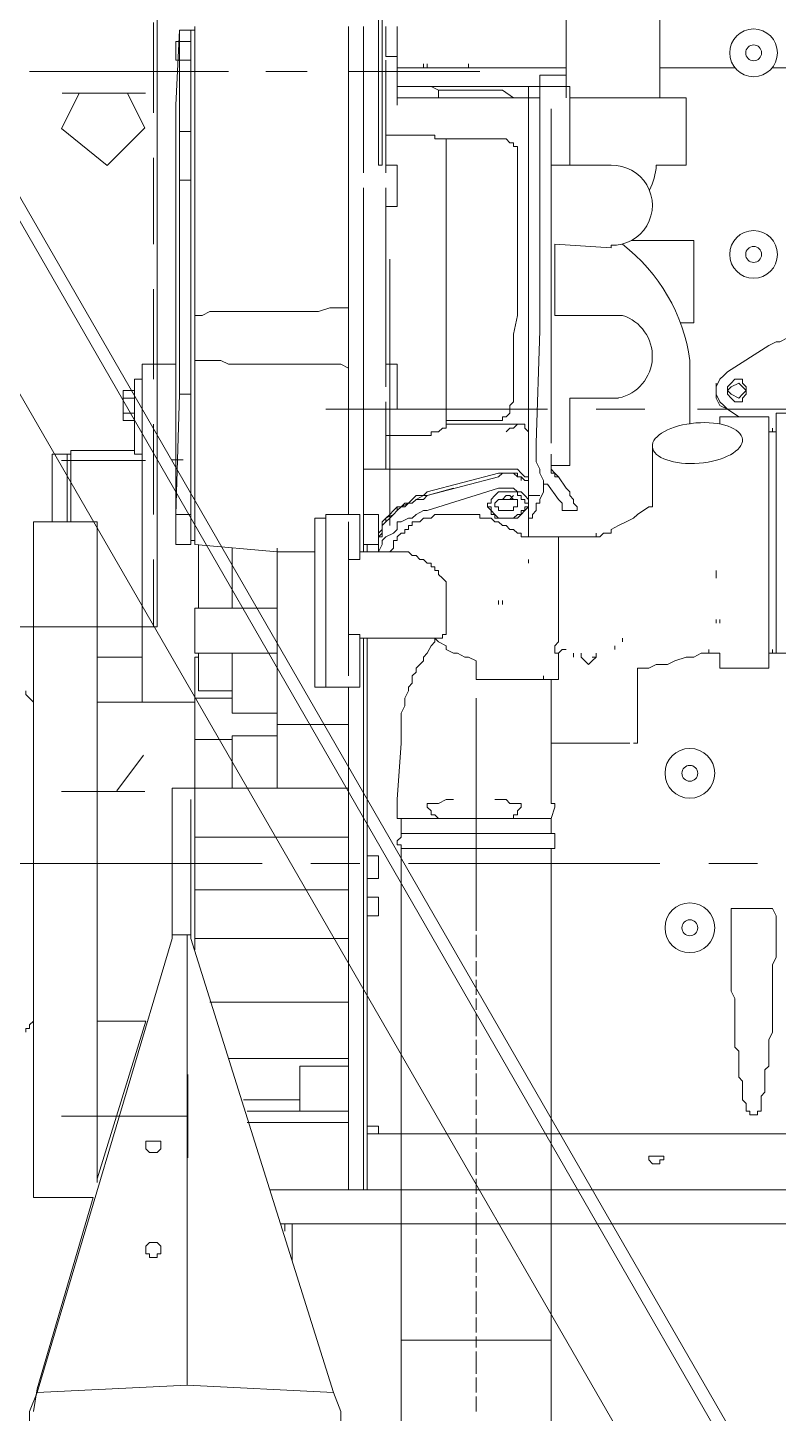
# Model space of a CAD drawing. Header units: metres. Extents: x 397906.3 to 397920.3, y 480840.8 to 480854.5.
# Drawn here: x 397907.496 to 397908.013, y 480841.94 to 480842.894 of the extents above; entities that cross this region are included whole.
import ezdxf

# ---------------------------------------------------------------- set-up
doc = ezdxf.new("R2010")
doc.units = ezdxf.units.M
doc.header["$MEASUREMENT"] = 0
for name, color, linetype, lineweight in [('02-ENGINE', 213, 'Continuous', 0), ('10-SKID-L', 213, 'Continuous', 0), ('at_Entity', 7, 'Continuous', 0), ('at_Rect', 7, 'Continuous', 0)]:
    doc.layers.add(name, color=color, linetype=linetype, lineweight=lineweight)

# ---------------------------------------------------------------- blocks, each defined once
blk = doc.blocks.new('WIP-Pump-S')
at = {"layer": '02-ENGINE'}
for p, q in [((6.1208, 1.7851), (6.1208, 1.7943)), ((6.0781, 1.6082), (6.1329, 1.6082)), ((6.1208, 1.5411), (6.0811, 1.5411)), ((6.1208, 1.5137), (6.1208, 1.5411))]:
    blk.add_line(p, q, dxfattribs=at)
blk.add_lwpolyline([(6.0476, 1.7851), (6.0476, 1.9112, -0.226748), (6.0836, 1.9865), (6.2157, 2.0931, -1), (6.2636, 2.0338), (6.1314, 1.9272, 0.226748), (6.1238, 1.9112), (6.1238, 1.7851)], format="xyb", dxfattribs=at)
for points in [[(6.0262, 1.7851), (6.1208, 1.7851), (6.1208, 1.7302), (6.0872, 1.7302)], [(6.0262, 1.7851), (6.0262, 1.7302)], [(6.0262, 1.7302), (6.0506, 1.7302)], [(6.0872, 1.7302), (6.136, 1.7302), (6.136, 1.5137)], [(6.0201, 1.6692), (6.0201, 1.6021), (6.0201, 1.6692), (6.0201, 1.6692)], [(6.0201, 1.6692), (6.0704, 1.6692)], [(6.0872, 1.6631), (6.1329, 1.6662)], [(6.1329, 1.6662), (6.1329, 1.6082)], [(6.0872, 1.6631), (6.0872, 1.6652)], [(6.0201, 1.6021), (6.0308, 1.6021)], [(6.0232, 1.5716), (6.0232, 1.5198)], [(6.1208, 1.4893), (6.1208, 1.4862), (6.1208, 1.5411)], [(6.1208, 1.5045), (6.1208, 1.5228), (6.1208, 1.5045), (6.1208, 1.5045)], [(6.1208, 1.4893), (6.1208, 1.5137)], [(6.0537, 1.4527), (6.0537, 1.5015)], [(6.1208, 1.4862), (6.136, 1.4862), (6.136, 1.4832), (6.1329, 1.4802), (6.1329, 1.4771), (6.1299, 1.4771), (6.1238, 1.468), (6.1208, 1.4649), (6.1208, 1.4619), (6.1177, 1.4588), (6.1177, 1.4558), (6.1147, 1.4527), (6.1147, 1.4497)], [(6.505, 0.9068), (6.505, 1.4405), (6.505, 1.2941)], [(6.505, 1.4405), (6.5568, 1.4405)], [(6.5568, 0.8916), (6.5568, 1.4405)], [(6.5568, 1.2941), (6.5599, 1.2972), (6.5629, 1.3002), (6.5629, 1.3033)], [(6.5629, 1.0258), (6.5629, 1.0288), (6.5599, 1.0288), (6.5599, 1.0319), (6.5568, 1.0349)], [(6.5081, 0.8916), (6.5568, 0.8916)]]:
    blk.add_lwpolyline(points, dxfattribs=at)
for centre, radius in [((5.9714, 1.8216), 0.0194), ((5.9714, 1.8216), 0.00645), ((5.9714, 1.6578), 0.0194), ((5.9714, 1.6578), 0.00645), ((6.0232, 1.2362), 0.0202), ((6.0232, 1.2362), 0.00645), ((6.0232, 1.1107), 0.0202), ((6.0232, 1.1107), 0.00645)]:
    blk.add_circle(centre, radius, dxfattribs=at)
for centre, radius, start, end in [((6.0981, 1.7324), 0.0476, 182.5873, 207.9395), ((6.0862, 1.6977), 0.0325, 88.2337, 271.7663), ((6.1659, 1.5519), 0.1441, 127.573, 172.1442), ((6.0884, 1.5751), 0.0347, 107.324, 257.8811)]:
    blk.add_arc(centre, radius, start, end, dxfattribs=at)
blk.add_ellipse((6.0171, 1.5045), major_axis=(-0.0366, 0.003), ratio=0.447214, dxfattribs=at)
at = {"layer": '10-SKID-L'}
for points in [[(5.8615, 0.4799), (7.2491, 2.886)], [(5.8737, 0.4799), (7.2491, 2.8677)], [(5.953, 0.4799), (7.2491, 2.7244)]]:
    blk.add_lwpolyline(points, dxfattribs=at)
at = {"layer": 'at_Entity'}
for p, q in [((6.4658, 1.7888), (6.5334, 1.7888)), ((6.4806, 1.7892), (6.4662, 1.7607)), ((6.534, 1.76), (6.5193, 1.7892)), ((6.4662, 1.7607), (6.4969, 1.73)), ((6.4969, 1.73), (6.534, 1.76)), ((6.1329, 1.6082), (6.1329, 1.6662)), ((6.4442, 1.4908), (6.4351, 1.4908)), ((6.4658, 1.4904), (6.534, 1.4904)), ((6.489, 1.2221), (6.4673, 1.2509)), ((6.4662, 1.2213), (6.534, 1.2213)), ((6.4313, 0.9237), (6.4313, 0.9916)), ((6.4313, 0.9575), (6.534, 0.9575))]:
    blk.add_line(p, q, dxfattribs=at)
for points in [[(6.569, 1.9376), (6.569, 1.9864), (6.7764, 1.9864), (6.7764, 1.9376), (6.4562, 1.9376), (6.4562, 1.3551), (6.7764, 1.3551), (6.7764, 1.9376)], [(6.261, 1.8431), (6.261, 1.8187)], [(6.2702, 1.8187), (6.2702, 1.8431)], [(6.2885, 1.8187), (6.2885, 1.8431)], [(6.2885, 1.8431), (6.2885, 1.8187)], [(6.3007, 1.8431), (6.3007, 1.8309)], [(6.4257, 1.8431), (6.4257, 1.837)], [(6.4257, 1.84), (6.4288, 1.84)], [(6.4257, 1.4222), (6.4257, 1.837)], [(6.4379, 1.84), (6.4288, 1.84), (6.4288, 1.4222)], [(6.441, 1.718), (6.441, 1.779), (6.4379, 1.84), (6.4379, 1.5442), (6.441, 1.4466), (6.441, 1.4222), (6.441, 1.718), (6.441, 1.718)], [(6.4593, 1.8461), (6.4593, 1.7729)], [(6.3007, 1.7607), (6.3007, 1.8309)], [(6.4379, 1.8309), (6.4288, 1.8309)], [(6.4379, 1.8339), (6.4379, 1.8156), (6.441, 1.8156), (6.441, 1.8309), (6.4379, 1.8309), (6.4379, 1.8339), (6.4379, 1.8339)], [(6.4379, 1.8248), (6.4379, 1.8095), (6.4379, 1.8248), (6.4379, 1.8248)], [(6.2031, 1.8095), (6.2031, 1.8126)], [(6.2366, 1.8095), (6.2366, 1.8126)], [(6.2366, 1.8095), (6.2366, 1.8126)], [(6.2397, 1.8095), (6.2397, 1.8126)], [(6.261, 1.8187), (6.261, 1.779)], [(6.2702, 1.8187), (6.261, 1.8187)], [(6.2702, 1.7241), (6.2702, 1.8156)], [(6.2885, 1.8187), (6.2885, 1.8156)], [(6.2885, 1.8156), (6.2885, 1.8187)], [(6.2885, 1.7241), (6.2885, 1.8156)], [(6.2885, 1.8156), (6.2885, 1.7241)], [(6.4379, 1.8156), (6.4288, 1.8156)], [(6.4379, 1.8126), (6.4379, 1.7943), (6.4379, 1.8126), (6.4379, 1.8126)], [(5.7548, 1.8095), (5.9561, 1.8095), (5.7548, 1.8095), (5.7548, 1.8095)], [(5.9561, 1.8095), (5.7548, 1.8095)], [(6.0476, 1.8095), (5.9866, 1.8095)], [(6.0476, 1.8095), (5.9866, 1.8095)], [(6.0476, 1.8095), (5.9866, 1.8095)], [(6.261, 1.8095), (6.1238, 1.8095)], [(6.1878, 1.8095), (6.1238, 1.8095)], [(6.261, 1.8095), (6.1238, 1.8095)], [(6.1451, 1.8034), (6.1238, 1.8034)], [(6.1451, 1.596), (6.1451, 1.8034)], [(6.1878, 1.8095), (6.261, 1.8095)], [(6.1939, 1.8065), (6.3007, 1.8065)], [(6.3342, 1.8065), (6.3678, 1.8065)], [(6.3983, 1.8065), (6.5599, 1.8065)], [(6.1451, 1.7943), (6.1208, 1.7943)], [(6.1543, 1.7943), (6.1451, 1.7943)], [(6.1543, 1.7882), (6.1543, 1.7943)], [(6.1543, 1.7943), (6.261, 1.7943)], [(6.1817, 1.7912), (6.1756, 1.7912), (6.1665, 1.7851)], [(6.2275, 1.7912), (6.1817, 1.7912)], [(6.2275, 1.7912), (6.2275, 1.7851), (6.2244, 1.7851)], [(6.2366, 1.7943), (6.2336, 1.7943), (6.2275, 1.7912)], [(6.261, 1.7943), (6.2366, 1.7943)], [(6.1543, 1.7851), (6.1451, 1.7851)], [(6.1543, 1.7851), (6.1543, 1.7882)], [(6.1543, 1.7516), (6.1543, 1.7851)], [(6.1543, 1.7851), (6.261, 1.7851)], [(6.136, 1.5137), (6.136, 1.5045), (6.136, 1.776), (6.136, 1.7302)], [(6.441, 1.776), (6.441, 1.7607), (6.441, 1.776), (6.441, 1.776)], [(6.136, 1.7546), (6.136, 1.7577)], [(6.136, 1.7546), (6.136, 1.7577)], [(6.3007, 1.7607), (6.3007, 1.7272)], [(6.4379, 1.7577), (6.4288, 1.7577)], [(6.1543, 1.7241), (6.1543, 1.7516)], [(6.1634, 1.6174), (6.1634, 1.7455), (6.1665, 1.7455), (6.1665, 1.7485), (6.1695, 1.7485), (6.1726, 1.7516)], [(6.1726, 1.7516), (6.2305, 1.7516), (6.2305, 1.7546), (6.2702, 1.7546)], [(6.2214, 1.6174), (6.2214, 1.7516)], [(6.4379, 1.7546), (6.4379, 1.7363), (6.4379, 1.7546), (6.4379, 1.7546)], [(6.4593, 1.7363), (6.4593, 1.6662)], [(6.136, 1.7302), (6.136, 1.7333)], [(6.1543, 1.532), (6.1543, 1.7241)], [(6.261, 1.7302), (6.261, 1.6967)], [(6.2702, 1.7302), (6.261, 1.7302)], [(6.3007, 1.535), (6.3007, 1.7272)], [(6.2702, 1.5503), (6.2702, 1.7119)], [(6.2885, 1.5503), (6.2885, 1.7119)], [(6.2885, 1.7119), (6.2885, 1.5503)], [(6.4379, 1.718), (6.4288, 1.718)], [(6.4379, 1.7211), (6.4379, 1.7028), (6.4379, 1.7211), (6.4379, 1.7211)], [(6.441, 1.7211), (6.441, 1.7028), (6.441, 1.7211), (6.441, 1.7211)], [(6.2702, 1.6967), (6.261, 1.6967)], [(6.2671, 1.4375), (6.2671, 1.654)], [(6.4593, 1.6296), (6.4593, 1.5564)], [(6.1817, 1.5228), (6.1756, 1.5228), (6.1756, 1.5259), (6.1726, 1.5259), (6.1695, 1.5289), (6.1695, 1.535), (6.1665, 1.5381), (6.1665, 1.593), (6.1634, 1.6082), (6.1634, 1.6174)], [(6.2214, 1.6174), (6.2214, 1.5838)], [(6.3007, 1.6143), (6.3159, 1.6143), (6.3251, 1.6113), (6.4135, 1.6113), (6.4196, 1.6082), (6.4257, 1.6082)], [(5.9835, 1.5259), (5.9927, 1.532), (5.9957, 1.535), (5.9988, 1.5381), (6.0018, 1.5442), (6.0018, 1.5503), (5.9988, 1.5564), (5.9957, 1.5594), (5.9927, 1.5625), (5.9591, 1.5838), (5.953, 1.5869), (5.95, 1.5869), (5.9439, 1.5899), (5.9317, 1.5899), (5.9256, 1.5869), (5.9225, 1.5869), (5.9164, 1.5838), (5.8829, 1.5625)], [(5.9591, 1.5838), (5.953, 1.5869), (5.95, 1.5869), (5.9439, 1.5899), (5.9317, 1.5899), (5.9256, 1.5869), (5.9225, 1.5869), (5.9164, 1.5838)], [(6.1482, 1.4954), (6.1482, 1.5045), (6.1451, 1.596)], [(6.441, 1.5899), (6.441, 1.5716), (6.441, 1.5899), (6.441, 1.5899)], [(5.9927, 1.5625), (5.9591, 1.5838)], [(6.2214, 1.5198), (6.2214, 1.5838)], [(6.261, 1.5686), (6.261, 1.532)], [(6.2702, 1.5686), (6.261, 1.5686)], [(6.3007, 1.5655), (6.3068, 1.5686), (6.3983, 1.5686), (6.4044, 1.5716), (6.4257, 1.5716)], [(6.441, 1.5686), (6.4684, 1.5686)], [(6.4684, 1.2941), (6.4684, 1.5686)], [(5.9835, 1.5564), (5.9805, 1.5564), (5.9805, 1.5533), (5.9774, 1.5503), (5.9774, 1.5442), (5.9805, 1.5411), (5.9805, 1.5381), (5.9866, 1.5381), (5.9896, 1.5411), (5.9927, 1.5442), (5.9927, 1.5503), (5.9896, 1.5533), (5.9866, 1.5564), (5.9835, 1.5564), (5.9835, 1.5564)], [(6.0018, 1.5472), (6.0018, 1.5503), (5.9988, 1.5564), (5.9957, 1.5594), (5.9927, 1.5625)], [(6.0232, 1.5533), (6.0232, 1.5564)], [(6.4379, 1.5594), (6.4379, 1.5411), (6.4379, 1.5594), (6.4379, 1.5594)], [(6.4684, 1.5564), (6.4745, 1.5564)], [(6.4745, 1.535), (6.4745, 1.5564)], [(5.9835, 1.5533), (5.9805, 1.5503), (5.9774, 1.5472), (5.9805, 1.5442), (5.9835, 1.5411), (5.9896, 1.5442), (5.9927, 1.5472), (5.9896, 1.5503), (5.9835, 1.5533), (5.9835, 1.5533)], [(5.9774, 1.5472), (5.9805, 1.5442), (5.9835, 1.5411), (5.9896, 1.5442), (5.9927, 1.5472)], [(5.9774, 1.5472), (5.9774, 1.5442), (5.9805, 1.5411), (5.9805, 1.5381), (5.9866, 1.5381), (5.9896, 1.5411), (5.9927, 1.5442), (5.9927, 1.5472)], [(5.9835, 1.5259), (5.9927, 1.532), (5.9988, 1.535), (6.0018, 1.5411), (6.0018, 1.5533)], [(6.0018, 1.5472), (6.0018, 1.5533)], [(6.0018, 1.5472), (6.0018, 1.5503)], [(6.0018, 1.5472), (6.0018, 1.5503)], [(6.2885, 1.5503), (6.2885, 1.5381)], [(6.2885, 1.5381), (6.2885, 1.5503)], [(6.4379, 1.5442), (6.4288, 1.5442)], [(6.4745, 1.5472), (6.4837, 1.5472), (6.4837, 1.5289)], [(6.0171, 1.532), (5.8158, 1.532)], [(6.0994, 1.532), (6.0598, 1.532)], [(6.319, 1.532), (6.139, 1.532)], [(6.1543, 1.5198), (6.1543, 1.532)], [(6.2885, 1.5381), (6.2885, 1.4832), (6.1726, 1.4832)], [(6.2702, 1.532), (6.261, 1.532)], [(6.2885, 1.4832), (6.2702, 1.4832), (6.2702, 1.5381)], [(6.2885, 1.5381), (6.2885, 1.4497)], [(6.3007, 1.535), (6.3007, 1.471)], [(6.4684, 1.4954), (6.4745, 1.4954), (6.4745, 1.535)], [(6.4745, 1.5411), (6.4837, 1.5411)], [(5.953, 1.5289), (5.9408, 1.5289)], [(5.953, 1.5137), (5.953, 1.5289), (5.953, 1.3887)], [(5.9591, 1.5259), (5.9591, 1.3216)], [(5.9591, 1.5259), (5.9957, 1.5259)], [(5.9957, 1.5259), (5.9988, 1.5259), (5.9988, 1.5228)], [(5.9988, 1.5228), (5.9988, 1.5198)], [(6.2214, 1.5228), (6.1817, 1.5228)], [(6.4745, 1.5228), (6.4837, 1.5228), (6.4837, 1.5289), (6.4745, 1.5289)], [(5.9561, 1.5137), (5.953, 1.5137)], [(5.9561, 1.5137), (5.9561, 1.5167)], [(5.9591, 1.5137), (5.9561, 1.5137)], [(6.1543, 1.468), (6.1543, 1.5198)], [(6.1543, 1.4893), (6.1543, 1.5198)], [(6.1726, 1.5137), (6.1695, 1.5167), (6.1665, 1.5167), (6.1634, 1.5198), (6.1573, 1.5198), (6.1573, 1.5167), (6.1543, 1.5137), (6.1543, 1.5015)], [(6.2214, 1.5198), (6.1604, 1.5198)], [(6.2275, 1.5137), (6.2244, 1.5167), (6.2214, 1.5167), (6.2214, 1.5198)], [(6.2702, 1.5106), (6.2336, 1.5106), (6.2336, 1.5137), (6.2275, 1.5137)], [(6.4593, 1.5198), (6.4593, 1.4466)], [(6.1543, 1.4832), (6.1543, 1.5015)], [(6.4745, 1.4984), (6.5263, 1.4984)], [(6.5263, 1.4649), (6.5263, 1.4984)], [(6.139, 1.471), (6.1299, 1.4588), (6.1269, 1.4558), (6.1269, 1.4497), (6.1147, 1.4497), (6.1147, 1.4527), (6.1177, 1.4558), (6.1177, 1.4588), (6.1208, 1.4619), (6.1208, 1.4649), (6.1238, 1.468), (6.1299, 1.4771), (6.1329, 1.4802), (6.136, 1.4802), (6.136, 1.4954)], [(6.136, 1.4954), (6.136, 1.4893)], [(6.136, 1.4862), (6.136, 1.4893)], [(6.139, 1.471), (6.1421, 1.471), (6.1421, 1.4741), (6.1451, 1.4802), (6.1451, 1.4832), (6.1482, 1.4893), (6.1482, 1.4954)], [(6.1451, 1.4832), (6.1482, 1.4893)], [(6.1543, 1.4893), (6.1543, 1.4923)], [(6.2885, 1.4832), (6.2885, 1.4862)], [(6.5263, 1.4954), (6.5294, 1.4954)], [(6.5294, 1.4954), (6.5294, 1.4923)], [(6.5416, 1.4954), (6.5294, 1.4954)], [(6.5294, 1.4832), (6.5294, 1.4923)], [(6.5416, 1.4954), (6.5416, 1.4405)], [(6.1543, 1.468), (6.1543, 1.4832)], [(6.1726, 1.4832), (6.1634, 1.4832), (6.1604, 1.4802), (6.1573, 1.4771), (6.1543, 1.4771), (6.1543, 1.471)], [(6.2366, 1.4619), (6.1787, 1.4771), (6.1756, 1.4802), (6.1665, 1.4802), (6.1634, 1.4771), (6.1604, 1.4771), (6.1573, 1.4741), (6.1543, 1.4741), (6.1543, 1.468)], [(6.2763, 1.4222), (6.2763, 1.4314), (6.2732, 1.4344), (6.2732, 1.4405), (6.2702, 1.4436), (6.2671, 1.4466), (6.2641, 1.4497), (6.261, 1.4527), (6.258, 1.4527), (6.2549, 1.4558), (6.2519, 1.4558), (6.2488, 1.4588), (6.2458, 1.4619), (6.2397, 1.4619), (6.2366, 1.4649), (6.1787, 1.4802), (6.1634, 1.4802), (6.1634, 1.4771), (6.1604, 1.4771), (6.1604, 1.4741)], [(6.2885, 1.4436), (6.2885, 1.4832)], [(6.441, 1.4832), (6.441, 1.468), (6.441, 1.4832), (6.441, 1.4832)], [(6.5294, 1.4832), (6.5294, 1.4588)], [(6.1421, 1.4741), (6.1421, 1.4649), (6.1451, 1.4588)], [(6.2763, 1.4161), (6.2732, 1.4222), (6.2732, 1.4253), (6.2702, 1.4283), (6.2641, 1.4314), (6.261, 1.4344), (6.261, 1.4405), (6.258, 1.4405), (6.2519, 1.4436), (6.2488, 1.4436), (6.2458, 1.4466), (6.2397, 1.4497), (6.2366, 1.4497), (6.1787, 1.468), (6.1665, 1.468), (6.1634, 1.4649), (6.1604, 1.4649), (6.1573, 1.4619), (6.1543, 1.4588), (6.1543, 1.4283)], [(6.1543, 1.468), (6.1543, 1.4527)], [(6.1543, 1.4527), (6.1573, 1.4497), (6.1604, 1.4466), (6.1634, 1.4436), (6.1817, 1.4436), (6.1817, 1.4466), (6.1848, 1.4466), (6.1848, 1.4497), (6.1878, 1.4527), (6.1878, 1.4558), (6.1848, 1.4558), (6.1848, 1.4588), (6.1817, 1.4619), (6.1787, 1.4649), (6.1634, 1.4649), (6.1634, 1.4619), (6.1604, 1.4619), (6.1604, 1.4588), (6.1573, 1.4588), (6.1573, 1.4558), (6.1543, 1.4558), (6.1543, 1.4527), (6.1543, 1.4527)], [(6.2153, 1.468), (6.2366, 1.4619)], [(6.3007, 1.468), (6.3007, 1.471)], [(6.3007, 1.468), (6.3007, 1.4466)], [(6.441, 1.468), (6.441, 1.4527), (6.441, 1.468), (6.441, 1.468)], [(6.5263, 1.4649), (6.5263, 1.4405)], [(6.0537, 1.4558), (6.0537, 1.4527), (6.0567, 1.4527), (6.0659, 1.4466), (6.0689, 1.4436), (6.075, 1.4405), (6.0811, 1.4375), (6.0872, 1.4344), (6.0872, 1.4314), (6.0933, 1.4314), (6.0964, 1.4283), (6.1299, 1.4283)], [(6.1543, 1.4619), (6.1451, 1.4619)], [(6.1451, 1.4588), (6.1451, 1.4558), (6.1482, 1.4558), (6.1482, 1.4497), (6.1512, 1.4466), (6.1512, 1.4436), (6.1543, 1.4436)], [(6.1482, 1.4527), (6.1482, 1.4558)], [(6.1543, 1.4558), (6.1543, 1.4527), (6.1573, 1.4527), (6.1573, 1.4497), (6.1604, 1.4497), (6.1604, 1.4466), (6.1634, 1.4466), (6.1665, 1.4436), (6.1787, 1.4436), (6.1817, 1.4466), (6.1848, 1.4497), (6.1848, 1.4527), (6.1878, 1.4527), (6.1878, 1.4558)], [(6.1817, 1.4558), (6.1787, 1.4588), (6.1756, 1.4588), (6.1726, 1.4619), (6.1695, 1.4619), (6.1665, 1.4588), (6.1634, 1.4588), (6.1634, 1.4527), (6.1665, 1.4527), (6.1665, 1.4497), (6.1787, 1.4497), (6.1787, 1.4527), (6.1817, 1.4527), (6.1817, 1.4558), (6.1817, 1.4558)], [(6.1665, 1.4619), (6.1695, 1.4588), (6.1756, 1.4588)], [(6.1665, 1.4588), (6.1756, 1.4588)], [(6.2763, 1.4192), (6.2763, 1.4283), (6.2732, 1.4283), (6.2732, 1.4375), (6.2702, 1.4405), (6.2702, 1.4436), (6.2641, 1.4466), (6.261, 1.4497), (6.258, 1.4527), (6.2519, 1.4558), (6.2488, 1.4558), (6.2458, 1.4588), (6.2397, 1.4588), (6.2366, 1.4619)], [(6.2366, 1.4619), (6.2397, 1.4619), (6.2458, 1.4588), (6.2488, 1.4558), (6.2519, 1.4558), (6.2549, 1.4527), (6.261, 1.4527), (6.261, 1.4497), (6.2641, 1.4466), (6.2671, 1.4436), (6.2702, 1.4405), (6.2732, 1.4375), (6.2732, 1.4314), (6.2763, 1.4283), (6.2763, 1.4161)], [(6.5294, 1.4405), (6.5294, 1.4588)], [(6.1634, 1.4314), (6.1665, 1.4344), (6.1695, 1.4344), (6.1726, 1.4375), (6.1756, 1.4375), (6.1787, 1.4405), (6.1817, 1.4405), (6.1848, 1.4436)], [(6.1848, 1.4436), (6.1939, 1.4436), (6.1939, 1.4466), (6.2122, 1.4466)], [(6.2122, 1.4466), (6.2305, 1.4466), (6.2336, 1.4436), (6.2397, 1.4436), (6.2427, 1.4405), (6.2488, 1.4405), (6.2488, 1.4375), (6.2519, 1.4375), (6.2519, 1.4344), (6.2549, 1.4344), (6.2549, 1.4314), (6.258, 1.4314), (6.261, 1.4283), (6.261, 1.4253), (6.2641, 1.4253), (6.2641, 1.4192), (6.2671, 1.4161)], [(6.2763, 1.4466), (6.2763, 1.4283)], [(6.2885, 1.4466), (6.2763, 1.4466)], [(6.2885, 1.4436), (6.2885, 1.4497)], [(6.2885, 1.4222), (6.2885, 1.4436)], [(6.2885, 1.4436), (6.2885, 1.4314)], [(6.2915, 1.41), (6.2915, 1.4466)], [(6.319, 1.4466), (6.2915, 1.4466)], [(6.319, 1.4436), (6.319, 1.4466), (6.319, 1.3063), (6.319, 1.3094)], [(6.319, 1.4436), (6.319, 1.4466)], [(6.319, 1.4436), (6.319, 1.4039)], [(6.319, 1.4436), (6.3281, 1.4436)], [(6.3281, 1.4039), (6.3281, 1.4436), (6.3281, 1.3063), (6.3281, 1.3124)], [(6.441, 1.4466), (6.4288, 1.4466)], [(6.441, 1.4466), (6.441, 1.4314), (6.441, 1.4466), (6.441, 1.4466)], [(6.0994, 1.4283), (6.0994, 1.4314)], [(6.1512, 1.4283), (6.1604, 1.4283), (6.1604, 1.4314), (6.1634, 1.4314)], [(6.2885, 1.4161), (6.2885, 1.4314)], [(6.3007, 1.3155), (6.3007, 1.4405)], [(6.3281, 1.4344), (6.3281, 1.4161), (6.3281, 1.4344), (6.3281, 1.4344)], [(6.1299, 1.3429), (6.1299, 1.4283)], [(6.1512, 1.4283), (6.1299, 1.4283)], [(6.2885, 1.4222), (6.2763, 1.4222)], [(6.2763, 1.4192), (6.2763, 1.4222)], [(6.2793, 1.4161), (6.2763, 1.4161), (6.2763, 1.4192), (6.2763, 1.4161)], [(6.2763, 1.4161), (6.2763, 1.4192)], [(6.2854, 1.4222), (6.2854, 1.4161)], [(6.2854, 1.4161), (6.2854, 1.4222)], [(6.2885, 1.4222), (6.2885, 1.4253)], [(6.2885, 1.4161), (6.2885, 1.4192)], [(6.3586, 1.4161), (6.4257, 1.4222)], [(6.3586, 1.4161), (6.3586, 1.4192)], [(6.3952, 1.4192), (6.3952, 1.3704), (6.3586, 1.3704)], [(6.4227, 1.3704), (6.4227, 1.4222)], [(6.4257, 1.4253), (6.4288, 1.4253)], [(6.441, 1.4222), (6.4288, 1.4222)], [(6.1543, 1.407), (6.1543, 1.41)], [(6.2214, 1.349), (6.2214, 1.3917), (6.2244, 1.3948), (6.2275, 1.3978), (6.2275, 1.4009), (6.2305, 1.4009), (6.2305, 1.4039), (6.2336, 1.4039), (6.2336, 1.407), (6.2366, 1.407), (6.2397, 1.41), (6.2427, 1.41), (6.2458, 1.4131), (6.2488, 1.4131), (6.2519, 1.4161), (6.2549, 1.4161)], [(6.2915, 1.4161), (6.2549, 1.4161)], [(6.3007, 1.41), (6.2915, 1.41)], [(6.3007, 1.2758), (6.3586, 1.2758), (6.3586, 1.4161), (6.3281, 1.4161)], [(6.4593, 1.41), (6.4593, 1.3551)], [(6.0018, 1.3978), (6.0018, 1.4009)], [(6.0018, 1.3948), (6.0018, 1.3978)], [(6.319, 1.4039), (6.319, 1.346)], [(6.3281, 1.4039), (6.3281, 1.346)], [(5.953, 1.3887), (5.953, 1.3338)], [(6.1756, 1.3734), (6.1756, 1.3765)], [(6.1787, 1.3734), (6.1787, 1.3765)], [(6.3952, 1.3704), (6.4257, 1.3704)], [(6.4257, 1.3338), (6.4257, 1.3704)], [(5.9988, 1.3582), (5.9988, 1.3612)], [(6.0018, 1.3582), (6.0018, 1.3612)], [(6.0781, 1.3429), (6.0781, 1.346)], [(6.0842, 1.3368), (6.0842, 1.3399)], [(6.1329, 1.3368), (6.1329, 1.3399), (6.1299, 1.3429)], [(6.2305, 1.346), (6.2275, 1.3429), (6.2214, 1.3399), (6.2214, 1.3368), (6.2153, 1.3338), (6.2122, 1.3338), (6.2061, 1.3307), (6.2031, 1.3307), (6.197, 1.3277), (6.197, 1.3246)], [(6.2214, 1.349), (6.2244, 1.349), (6.2244, 1.346), (6.2275, 1.346)], [(6.2915, 1.346), (6.2275, 1.346)], [(6.2305, 1.3429), (6.2305, 1.346)], [(6.2305, 1.3429), (6.2336, 1.3399), (6.2366, 1.3338), (6.2397, 1.3307), (6.2397, 1.3277), (6.2458, 1.3216), (6.2458, 1.3185), (6.2488, 1.3155), (6.2488, 1.3094), (6.2519, 1.3063), (6.2519, 1.3033), (6.2549, 1.2972), (6.2549, 1.2911), (6.258, 1.285), (6.258, 1.2697)], [(6.2854, 1.346), (6.2854, 0.8977)], [(6.2854, 1.346), (6.2854, 1.3033)], [(6.2885, 1.346), (6.2885, 1.2819)], [(6.3007, 1.349), (6.2915, 1.349)], [(6.2915, 1.349), (6.2915, 1.3063)], [(6.319, 1.346), (6.319, 1.3124)], [(6.3281, 1.346), (6.3281, 1.3124)], [(5.953, 1.3338), (5.9408, 1.3338)], [(5.953, 1.3338), (5.9561, 1.3338)], [(5.9561, 1.3338), (5.9561, 1.3368)], [(5.9591, 1.3338), (5.9561, 1.3338)], [(6.0079, 1.3338), (5.9988, 1.3338), (5.9988, 1.3277)], [(5.9988, 1.3277), (5.9988, 1.3307)], [(5.9988, 1.3277), (5.9988, 1.3307)], [(6.0079, 1.3338), (6.0079, 1.3368)], [(6.0659, 1.3216), (6.0567, 1.3216), (6.0506, 1.3246), (6.0415, 1.3246), (6.0354, 1.3277), (6.0262, 1.3307), (6.0201, 1.3307), (6.014, 1.3338), (6.0079, 1.3338)], [(6.1025, 1.3307), (6.0994, 1.3307), (6.0994, 1.3338)], [(6.0994, 1.3307), (6.1025, 1.3277), (6.1055, 1.3246), (6.1086, 1.3277), (6.1116, 1.3307)], [(6.1116, 1.3307), (6.1116, 1.3338)], [(6.1177, 1.3307), (6.1177, 1.3338)], [(6.1299, 1.3338), (6.1269, 1.3368), (6.1238, 1.3368)], [(6.1329, 1.3368), (6.1329, 1.3338), (6.1299, 1.3338), (6.1299, 1.3307)], [(6.1299, 1.3307), (6.1299, 1.3124), (6.1726, 1.3124)], [(6.3281, 1.3155), (6.3281, 1.3338), (6.3281, 1.3155), (6.3281, 1.3155)], [(6.3586, 1.285), (6.3952, 1.285), (6.3952, 1.3338), (6.3586, 1.3338)], [(6.3952, 1.3338), (6.4257, 1.3338)], [(6.4227, 1.3033), (6.4227, 1.3338)], [(6.4227, 1.3307), (6.4257, 1.3307)], [(6.4257, 1.2972), (6.4257, 1.3307)], [(6.4684, 1.3307), (6.505, 1.3307)], [(5.9591, 1.3216), (5.9957, 1.3216)], [(5.9988, 1.3277), (5.9988, 1.3216), (5.9957, 1.3216)], [(6.0659, 1.3185), (6.0659, 1.3216)], [(6.0659, 1.3185), (6.0659, 1.3216)], [(6.0659, 1.2606), (6.0659, 1.3185)], [(6.197, 1.3124), (6.197, 1.3246)], [(6.136, 1.3094), (6.136, 1.3124)], [(6.1421, 1.3124), (6.136, 1.3124), (6.136, 1.3094)], [(6.139, 1.3124), (6.136, 1.3124), (6.136, 1.3094)], [(6.136, 1.2606), (6.136, 1.3094)], [(6.1421, 1.3124), (6.139, 1.3124)], [(6.1421, 1.3124), (6.1421, 1.3155)], [(6.1939, 1.3124), (6.197, 1.3124), (6.1726, 1.3124)], [(6.319, 1.3063), (6.2915, 1.3063)], [(6.3007, 1.3063), (6.3007, 1.2789)], [(6.319, 1.3124), (6.319, 1.3063)], [(6.319, 1.3094), (6.319, 1.3124)], [(6.319, 1.3063), (6.3281, 1.3063)], [(6.197, 1.1081), (6.197, 1.2972)], [(6.2854, 1.2697), (6.2854, 1.3033)], [(6.2854, 1.2972), (6.2854, 1.3002)], [(6.4227, 1.3033), (6.3952, 1.3033)], [(6.3952, 1.2972), (6.4257, 1.2972)], [(6.4257, 1.2636), (6.4257, 1.2972)], [(6.4257, 1.2941), (6.505, 1.2941)], [(6.2885, 1.2758), (6.2885, 1.2819)], [(6.2885, 1.2758), (6.2885, 1.2697)], [(6.3007, 1.2728), (6.3007, 1.2789)], [(6.3007, 1.2728), (6.3007, 1.224)], [(6.3586, 1.2758), (6.3586, 1.224)], [(6.136, 1.2606), (6.136, 1.2636)], [(6.258, 1.2697), (6.258, 1.2667)], [(6.258, 1.2606), (6.258, 1.2667)], [(6.2854, 1.2697), (6.2854, 1.2301)], [(6.2885, 1.2697), (6.2885, 1.2301)], [(6.3952, 1.224), (6.3952, 1.2667), (6.3586, 1.2667)], [(6.3952, 1.2636), (6.4257, 1.2636)], [(6.4257, 1.224), (6.4257, 1.2636)], [(6.0689, 1.2606), (6.0659, 1.2606)], [(6.072, 1.2606), (6.0964, 1.2606)], [(6.1177, 1.2606), (6.0964, 1.2606)], [(6.1177, 1.2606), (6.136, 1.2606)], [(6.1329, 1.2606), (6.136, 1.2606)], [(6.136, 1.2606), (6.136, 1.2118), (6.1329, 1.2118), (6.1329, 1.2087), (6.136, 1.1996)], [(6.258, 1.2606), (6.261, 1.2148)], [(6.2854, 1.2301), (6.2854, 0.8977)], [(6.2885, 1.2301), (6.2885, 1.2026)], [(6.3007, 1.1874), (6.3007, 1.224)], [(6.3007, 1.224), (6.4257, 1.224)], [(6.4257, 1.1996), (6.4257, 1.224)], [(6.444, 1.224), (6.4257, 1.224)], [(6.444, 1.2148), (6.444, 1.224)], [(6.1665, 1.1996), (6.1665, 1.2026), (6.1634, 1.2026), (6.1634, 1.2057), (6.1604, 1.2087), (6.1604, 1.2118), (6.1695, 1.2118), (6.1726, 1.2148), (6.1817, 1.2148)], [(6.197, 1.1874), (6.197, 1.2057)], [(6.2153, 1.2148), (6.2214, 1.2148), (6.2275, 1.2118), (6.2366, 1.2118), (6.2366, 1.2087), (6.2336, 1.2057), (6.2336, 1.2026), (6.2305, 1.2026), (6.2275, 1.1996)], [(6.261, 1.2148), (6.261, 1.1996)], [(6.4288, 1.2148), (6.4288, 1.105), (6.4318, 1.105)], [(6.444, 1.2148), (6.444, 1.102)], [(6.136, 1.1996), (6.258, 1.1996)], [(6.136, 1.1996), (6.136, 1.1874)], [(6.136, 1.1996), (6.261, 1.1996)], [(6.197, 1.1996), (6.197, 1.1874)], [(6.2275, 1.1996), (6.2153, 1.1996)], [(6.258, 1.1996), (6.258, 1.1874)], [(6.2885, 1.2026), (6.2885, 1.1691)], [(6.4257, 1.1782), (6.4257, 1.1996)], [(6.258, 1.1874), (6.1329, 1.1874), (6.1329, 1.1752), (6.258, 1.1752), (6.258, 1.1782), (6.261, 1.1782), (6.261, 1.1813), (6.258, 1.1843), (6.258, 1.1874), (6.258, 1.1874)], [(6.197, 1.1843), (6.197, 1.1874)], [(6.3007, 1.1386), (6.3007, 1.1874)], [(6.3007, 1.1843), (6.4257, 1.1843)], [(6.136, 1.1752), (6.136, 0.6202)], [(6.197, 1.1813), (6.197, 1.1721)], [(6.197, 1.1691), (6.197, 1.1721)], [(6.258, 1.1752), (6.258, 0.6812)], [(6.3007, 1.1782), (6.3007, 1.1477)], [(6.4257, 1.1477), (6.4257, 1.1782)], [(5.9683, 1.163), (6.0079, 1.163)], [(6.0476, 1.163), (6.2519, 1.163)], [(6.197, 1.166), (6.197, 1.1569)], [(6.2854, 1.1691), (6.2763, 1.1691), (6.2763, 1.1508), (6.2854, 1.1508)], [(6.2885, 1.1569), (6.2885, 1.1691)], [(6.2885, 1.1569), (6.2885, 1.1691)], [(6.2915, 1.163), (6.3312, 1.163)], [(6.3708, 1.163), (6.5721, 1.163)], [(6.197, 1.1538), (6.197, 1.1355)], [(6.2885, 1.1569), (6.2885, 1.1203)], [(6.3007, 1.1416), (6.4257, 1.1416)], [(6.3007, 1.1386), (6.3007, 1.102)], [(6.4257, 1.1264), (6.4257, 1.1477)], [(5.9896, 1.0868), (5.9896, 1.1264), (5.9561, 1.1264), (5.953, 1.1203), (5.953, 1.0868)], [(6.197, 1.1325), (6.197, 1.1233)], [(6.2854, 1.1355), (6.2763, 1.1355), (6.2763, 1.1203), (6.2854, 1.1203)], [(6.4257, 1.1264), (6.4257, 1.0929)], [(6.197, 1.1203), (6.197, 1.1233)], [(6.197, 1.1172), (6.197, 1.1081)], [(6.2885, 1.0929), (6.2885, 1.1203)], [(6.197, 1.105), (6.197, 1.0868)], [(6.4318, 0.7391), (6.3129, 0.733), (6.4288, 1.102), (6.4288, 1.105)], [(6.4318, 0.7391), (6.4318, 1.105), (6.444, 1.105)], [(6.2885, 1.0929), (6.2885, 1.0532)], [(6.2885, 1.0929), (6.2885, 1.0532)], [(6.3007, 1.0471), (6.3007, 1.102)], [(6.3007, 1.102), (6.4257, 1.102)], [(6.4318, 0.7391), (6.5538, 0.733), (6.444, 1.102)], [(5.953, 1.0868), (5.9561, 1.0807), (5.9561, 1.0258), (5.9591, 1.0197), (5.9591, 0.9983), (5.9622, 0.9953), (5.9622, 0.977), (5.9652, 0.9739), (5.9652, 0.9617), (5.9683, 0.9617), (5.9683, 0.9587), (5.9744, 0.9587), (5.9744, 0.9617), (5.9774, 0.9617), (5.9774, 0.9678), (5.9805, 0.9709), (5.9805, 0.9861), (5.9835, 0.9892), (5.9835, 1.0105), (5.9866, 1.0136), (5.9866, 1.0532), (5.9896, 1.0593), (5.9896, 1.0868)], [(6.197, 1.0837), (6.197, 1.0746)], [(6.197, 1.0715), (6.197, 1.0746)], [(6.197, 1.0685), (6.197, 1.0593)], [(6.197, 1.0563), (6.197, 1.0593)], [(6.197, 1.0532), (6.197, 1.0441)], [(6.2885, 1.0532), (6.2885, 0.9983)], [(6.3007, 1.0502), (6.4135, 1.0502)], [(6.3007, 1.0471), (6.3007, 1.0075)], [(6.197, 1.041), (6.197, 1.0227)], [(6.2854, 1.0288), (6.2854, 1.0319)], [(6.4654, 1.0349), (6.505, 1.0349)], [(6.505, 0.9068), (6.4654, 1.0349)], [(6.505, 1.0349), (6.505, 0.9038)], [(6.197, 1.0197), (6.197, 1.0105)], [(6.197, 1.0075), (6.197, 1.0105)], [(6.197, 1.0044), (6.197, 0.9953)], [(6.3007, 1.0014), (6.3007, 1.0075)], [(6.3007, 1.0044), (6.3983, 1.0044)], [(6.197, 0.9922), (6.197, 0.9739)], [(6.2885, 0.9983), (6.2885, 0.977)], [(6.2885, 0.9983), (6.2885, 0.977)], [(6.3007, 1.0014), (6.3007, 0.9983)], [(6.3007, 0.9983), (6.3403, 0.9983)], [(6.3007, 0.9617), (6.3007, 0.9983)], [(6.3403, 0.9617), (6.3403, 0.9983)], [(6.197, 0.9709), (6.197, 0.9617)], [(6.2885, 0.977), (6.2885, 0.9617)], [(6.3403, 0.9709), (6.3861, 0.9709)], [(6.197, 0.9587), (6.197, 0.9617)], [(6.2885, 0.9617), (6.2885, 0.9526)], [(6.383, 0.9526), (6.3007, 0.9526), (6.3007, 0.9617), (6.383, 0.9617)], [(6.197, 0.9556), (6.197, 0.9465)], [(6.197, 0.9434), (6.197, 0.9465)], [(6.2854, 0.9495), (6.2763, 0.9495), (6.2763, 0.9434)], [(6.2885, 0.9343), (6.2885, 0.9526)], [(6.3007, 0.8977), (6.3007, 0.9526)], [(6.2763, 0.9434), (5.7822, 0.9434)], [(6.197, 0.9404), (6.197, 0.9312)], [(6.2854, 0.9434), (6.2763, 0.9434)], [(6.4532, 0.9343), (6.4532, 0.9312), (6.4562, 0.9282), (6.4623, 0.9282), (6.4654, 0.9312), (6.4654, 0.9373), (6.4532, 0.9373), (6.4532, 0.9343), (6.4532, 0.9343)], [(6.0567, 0.9221), (6.0567, 0.9251), (6.0445, 0.9251), (6.0445, 0.9221), (6.0476, 0.9221), (6.0476, 0.919), (6.0537, 0.919), (6.0567, 0.9221), (6.0567, 0.9221)], [(6.197, 0.9282), (6.197, 0.9099)], [(6.2885, 0.9343), (6.2885, 0.8977)], [(6.2885, 0.9343), (6.2885, 0.8977)], [(6.197, 0.9068), (6.197, 0.8977)], [(5.7822, 0.8977), (6.3007, 0.8977)], [(5.7822, 0.8977), (6.3007, 0.8977)], [(6.197, 0.8946), (6.197, 0.8977)], [(6.197, 0.8916), (6.197, 0.8824)], [(6.3007, 0.8977), (6.3647, 0.8977)], [(6.5538, 0.736), (6.5081, 0.8916)], [(6.197, 0.8794), (6.197, 0.8611)], [(5.7822, 0.8702), (6.3556, 0.8702)], [(6.3464, 0.8702), (6.3464, 0.8397)], [(6.3525, 0.8702), (6.3525, 0.8641)], [(6.197, 0.858), (6.197, 0.8489)], [(6.197, 0.8458), (6.197, 0.8489)], [(6.4532, 0.8519), (6.4532, 0.8458), (6.4562, 0.8458), (6.4562, 0.8428), (6.4623, 0.8428), (6.4623, 0.8458), (6.4654, 0.8458), (6.4654, 0.8519), (6.4623, 0.855), (6.4562, 0.855), (6.4532, 0.8519), (6.4532, 0.8519)], [(6.197, 0.8428), (6.197, 0.8336)], [(6.197, 0.8306), (6.197, 0.8336)], [(6.197, 0.8275), (6.197, 0.8184)], [(6.197, 0.8153), (6.197, 0.797)], [(6.197, 0.794), (6.197, 0.7848)], [(6.197, 0.7818), (6.197, 0.7848)], [(6.197, 0.7787), (6.197, 0.7696)], [(6.258, 0.7757), (6.136, 0.7757)], [(6.197, 0.7665), (6.197, 0.7482)], [(6.197, 0.7452), (6.197, 0.736)], [(6.197, 0.733), (6.197, 0.736)], [(6.3068, 0.7177), (6.3129, 0.733)], [(6.5568, 0.7177), (6.5538, 0.736)], [(6.5599, 0.7177), (6.5538, 0.733)], [(6.197, 0.7299), (6.197, 0.7208)], [(6.197, 0.7177), (6.197, 0.7208)], [(6.3068, 0.4677), (6.3068, 0.7177)], [(6.5599, 0.4677), (6.5599, 0.7177)]]:
    blk.add_lwpolyline(points, dxfattribs=at)
at = {"layer": 'at_Rect'}
for p, q in [((6.2732, 1.8796), (6.2732, 1.7302)), ((6.2763, 1.7302), (6.2763, 1.8796)), ((6.2763, 1.7302), (6.2732, 1.7302))]:
    blk.add_line(p, q, dxfattribs=at)

msp = doc.modelspace()

# ---------------------------------------------------------------- block references
at = {"xscale": -0.8474630183703425, "yscale": 0.8474630183703425, "zscale": 0.8474630183703425}
msp.add_blockref('WIP-Pump-S', (397913.05623, 480841.33342, 7.622), dxfattribs=at)

doc.saveas('drawing.dxf')
